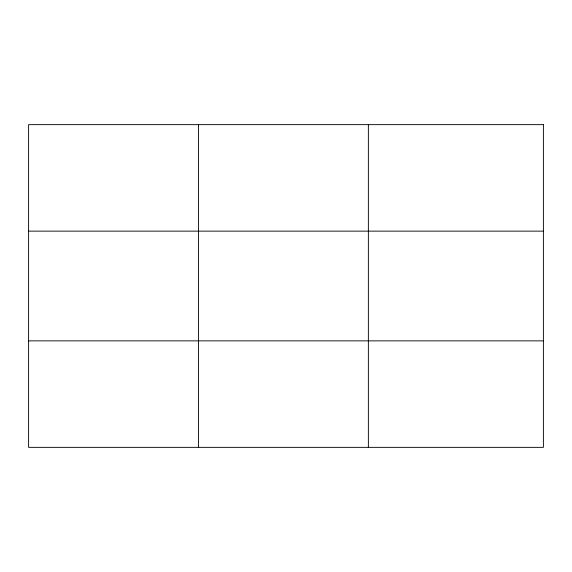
<?xml version="1.0" encoding="UTF-8"?>
<svg xmlns="http://www.w3.org/2000/svg" width="572" height="572" viewBox="0 0 572 572"><rect width="100%" height="100%" fill="white"/><g stroke="black" fill="none" stroke-linecap="round" stroke-linejoin="round"><path stroke-width="0.86" d="M198.484 447.354L198.484 124.646M368.368 447.354L368.368 124.646M28.6 231.138L543.4 231.138M28.6 340.862L543.4 340.862M543.4 124.646L543.4 447.354L28.6 447.354L28.6 124.646L543.4 124.646"/></g></svg>
